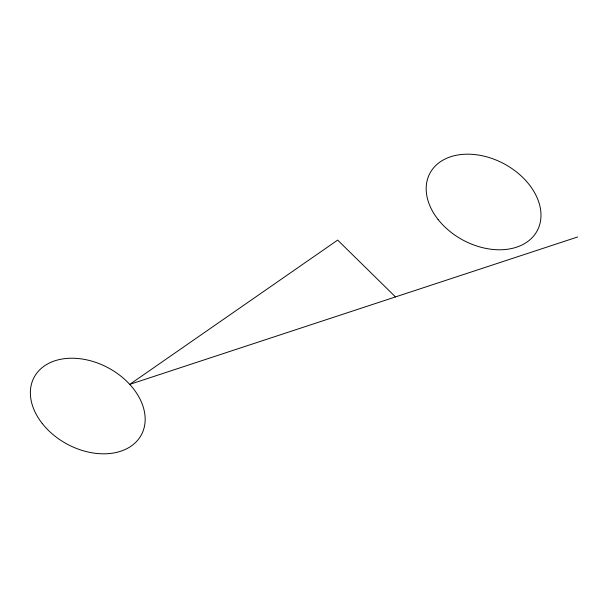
<?xml version="1.0" encoding="UTF-8"?>
<svg xmlns="http://www.w3.org/2000/svg" width="608" height="608" viewBox="0 0 608 608"><rect width="100%" height="100%" fill="white"/><g stroke="black" fill="none" stroke-linecap="round" stroke-linejoin="round"><path stroke-width="0.91" d="M577.6 236.991L129.747 384.378L337.676 240.092L395.489 296.924M42.256 423.51A60.853 43.328 28.2 0 0 140.82 435.799A60.853 43.328 28.2 0 0 80.226 358.75A60.853 43.328 28.2 0 0 42.256 423.51M438.072 219.473A60.853 43.328 28.2 0 0 536.636 231.762A60.853 43.328 28.2 0 0 476.041 154.706A60.853 43.328 28.2 0 0 438.072 219.473"/></g></svg>
